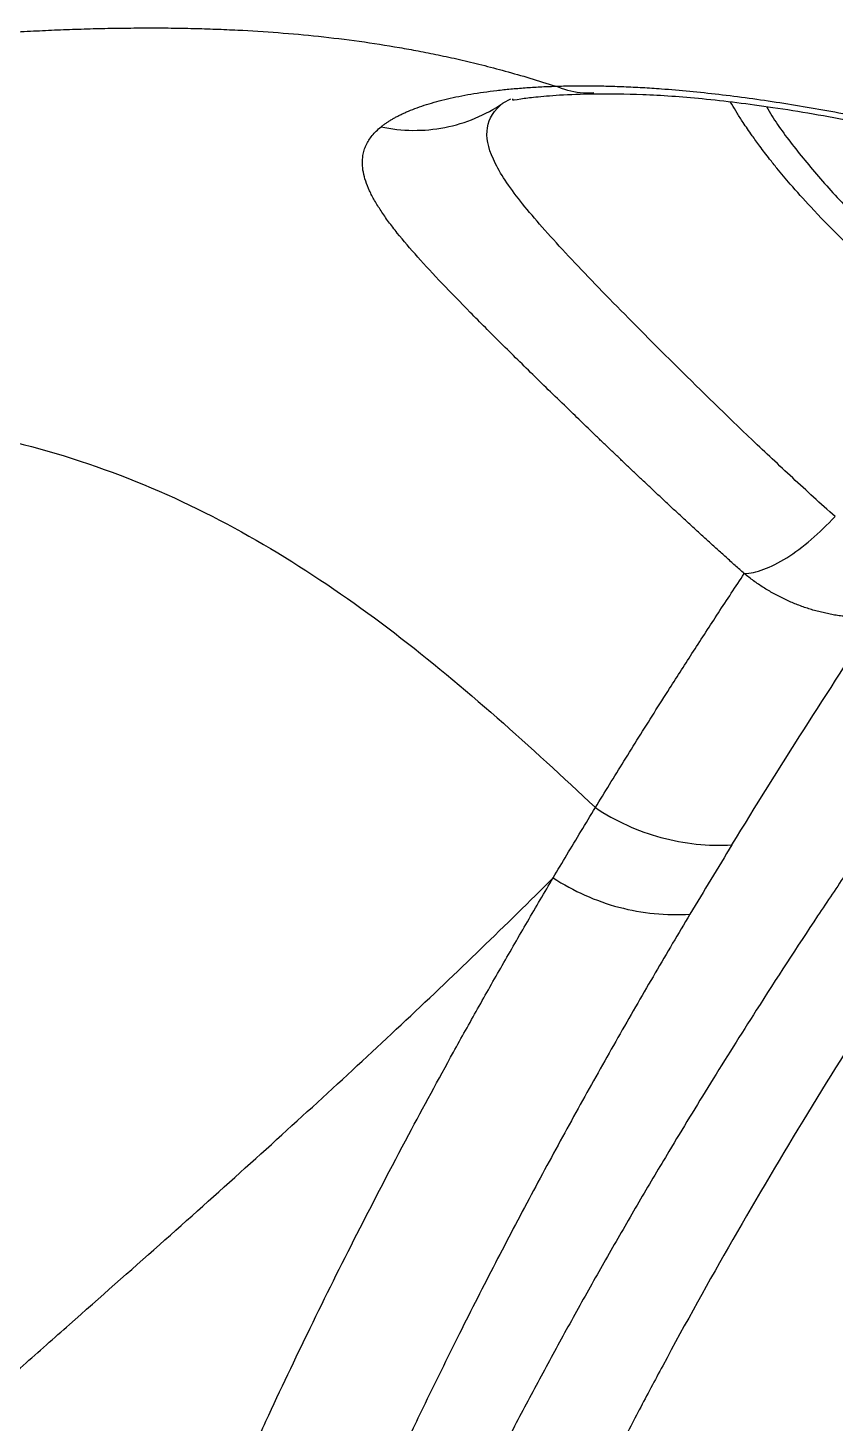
# Model space of a CAD drawing. Extents: x 0 to 84, y -21 to 126.
# Drawn here: x 62.348 to 64.05, y 65.027 to 67.969 of the extents above; entities that cross this region are included whole.
import ezdxf

# ---------------------------------------------------------------- set-up
doc = ezdxf.new("R2010")
doc.units = 0
doc.header["$MEASUREMENT"] = 0
doc.layers.add('1', color=4, linetype='Continuous')

# ---------------------------------------------------------------- blocks, each defined once
blk = doc.blocks.new('PRODIGY')
at = {"layer": '1', "color": 3, "linetype": 'Continuous', "lineweight": 25}
blk.add_line((63.3649, 67.8192), (63.3494, 67.8106), dxfattribs=at)
for points, knots in [([(62.0906, 67.9433), (62.1084, 67.9449), (62.1439, 67.9481), (62.1969, 67.9523), (62.2493, 67.9562), (62.3013, 67.9595), (62.3527, 67.9624), (62.4035, 67.9648), (62.4538, 67.9667), (62.5035, 67.9681), (62.5527, 67.9689), (62.6013, 67.9692), (62.6493, 67.969), (62.6967, 67.9681), (62.7436, 67.9667), (62.8318, 67.9629), (62.9618, 67.9531), (63.0883, 67.9357), (63.1718, 67.9206), (63.2138, 67.9122), (63.2585, 67.9024), (63.3056, 67.8911), (63.3551, 67.878), (63.407, 67.8632), (63.442, 67.852), (63.4599, 67.8462)], [0, 0, 0, 0, 0.038202, 0.076046, 0.113525, 0.150635, 0.187369, 0.223726, 0.259704, 0.295303, 0.330525, 0.365373, 0.399852, 0.433969, 0.467731, 0.501147, 0.624886, 0.75058, 0.779794, 0.81121, 0.84478, 0.880463, 0.918233, 0.958077, 1, 1, 1, 1]), ([(63.0922, 67.7605), (63.0939, 67.7619), (63.0973, 67.7646), (63.1028, 67.7685), (63.1086, 67.7724), (63.1147, 67.7761), (63.1211, 67.7798), (63.1279, 67.7834), (63.1349, 67.7869), (63.1423, 67.7904), (63.1589, 67.7976), (63.1872, 67.8079), (63.2312, 67.8199), (63.2808, 67.8299), (63.3265, 67.8364), (63.3654, 67.8405), (63.3957, 67.843), (63.4271, 67.845), (63.449, 67.8458), (63.4599, 67.8462)], [0, 0, 0, 0, 0.028218, 0.056403, 0.084561, 0.112698, 0.140818, 0.168929, 0.197034, 0.22514, 0.25325, 0.379595, 0.505027, 0.629442, 0.754151, 0.815565, 0.87699, 0.938458, 1, 1, 1, 1]), ([(63.4599, 67.8462), (63.4656, 67.8464), (63.4769, 67.8467), (63.4943, 67.847), (63.5119, 67.8471), (63.5298, 67.8471), (63.548, 67.8469), (63.5665, 67.8466), (63.5853, 67.8461), (63.6044, 67.8454), (63.6237, 67.8445), (63.6434, 67.8435), (63.6633, 67.8423), (63.7156, 67.8386), (63.8036, 67.8302), (63.9316, 67.8127), (64.065, 67.7896), (64.1721, 67.7676), (64.2501, 67.7502), (64.2973, 67.7392), (64.3447, 67.7278), (64.3922, 67.716), (64.4399, 67.7038), (64.4718, 67.6953), (64.4878, 67.6911)], [0, 0, 0, 0, 0.021353, 0.042709, 0.064075, 0.085452, 0.106847, 0.128263, 0.149705, 0.171177, 0.192685, 0.214232, 0.235825, 0.257468, 0.382154, 0.507976, 0.631421, 0.754654, 0.796011, 0.837136, 0.878066, 0.918833, 0.959469, 1, 1, 1, 1]), ([(63.5408, 67.8323), (63.5313, 67.8317), (63.5039, 67.8302), (63.4773, 67.8399), (63.4599, 67.8462)], [0, 0, 0, 0, 0.348756, 1, 1, 1, 1]), ([(63.0922, 67.7605), (63.1367, 67.7511), (63.1827, 67.7507), (63.2707, 67.7678), (63.3127, 67.7854), (63.3494, 67.8106)], [0, 0, 0, 0, 0.5, 0.5, 1, 1, 1, 1]), ([(64.0496, 66.9388), (64.0191, 66.966), (63.9893, 66.9932), (63.9312, 67.0471), (63.9028, 67.0738), (63.8199, 67.1528), (63.7676, 67.2038), (63.6696, 67.3008), (63.6239, 67.3468), (63.54, 67.4326), (63.5018, 67.4724), (63.4345, 67.5457), (63.4053, 67.5792), (63.3582, 67.64), (63.3403, 67.6674), (63.3179, 67.7168), (63.3134, 67.7389), (63.3197, 67.7783), (63.3306, 67.7956), (63.3494, 67.8106)], [0, 0, 0, 0, 0.0625, 0.0625, 0.125, 0.125, 0.25, 0.25, 0.375, 0.375, 0.5, 0.5, 0.625, 0.625, 0.75, 0.75, 0.875, 0.875, 1, 1, 1, 1]), ([(63.3697, 67.8196), (63.3695, 67.8194), (63.3661, 67.8153), (63.3834, 67.82), (63.4174, 67.8234), (63.4678, 67.8284), (63.5154, 67.8297), (63.5405, 67.8304)], [0, 0, 0, 0, 0.0158936, 0.2816337, 0.4931365, 0.7326251, 1, 1, 1, 1]), ([(63.541, 67.8304), (63.5745, 67.8303), (63.6446, 67.8302), (63.7712, 67.821), (63.9201, 67.8027), (64.0935, 67.7727), (64.291, 67.7304), (64.4346, 67.6927), (64.5089, 67.6732)], [0, 0, 0, 0, 0.1359609, 0.2841379, 0.444335, 0.6167101, 0.8017572, 1, 1, 1, 1]), ([(64.2949, 67.323), (64.2874, 67.3289), (64.2712, 67.3417), (64.2554, 67.3546), (64.2462, 67.3621), (64.2437, 67.3641), (64.2349, 67.3713), (64.2165, 67.3866), (64.1861, 67.4124), (64.1536, 67.4408), (64.1235, 67.4679), (64.0999, 67.4898), (64.0789, 67.5098), (64.044, 67.5438), (64.0018, 67.5872), (63.9586, 67.6353), (63.9305, 67.6688), (63.9093, 67.6953), (63.8918, 67.7182), (63.873, 67.744), (63.8571, 67.7674), (63.843, 67.7894), (63.8343, 67.8036), (63.8301, 67.8112), (63.8293, 67.8126)], [0, 0, 0, 0, 0.034408, 0.074738, 0.075167, 0.078235, 0.086478, 0.117265, 0.167306, 0.236899, 0.283448, 0.326466, 0.365901, 0.401709, 0.527869, 0.62587, 0.695249, 0.735837, 0.793069, 0.841596, 0.903338, 0.94746, 0.989937, 1, 1, 1, 1]), ([(63.905, 67.8033), (63.9087, 67.7968), (63.9258, 67.767), (63.9688, 67.7096), (64.0345, 67.6319), (64.0952, 67.5675), (64.1368, 67.529), (64.1489, 67.5179)], [0, 0, 0, 0, 0.075279, 0.347152, 0.619023, 0.889448, 1, 1, 1, 1]), ([(63.8581, 66.8186), (63.8516, 66.8243), (63.8388, 66.8358), (63.8197, 66.8529), (63.8008, 66.87), (63.7821, 66.8869), (63.7636, 66.9038), (63.7453, 66.9206), (63.7272, 66.9374), (63.7092, 66.954), (63.6915, 66.9705), (63.674, 66.9869), (63.6567, 67.0032), (63.6395, 67.0193), (63.6225, 67.0354), (63.6058, 67.0513), (63.5892, 67.0671), (63.5728, 67.0828), (63.5566, 67.0983), (63.5405, 67.1137), (63.5247, 67.129), (63.509, 67.1441), (63.472, 67.1798), (63.4158, 67.2346), (63.3444, 67.3049), (63.279, 67.3705), (63.22, 67.4311), (63.1683, 67.4868), (63.1322, 67.5291), (63.1078, 67.5606), (63.0918, 67.5834), (63.0784, 67.6052), (63.0638, 67.6331), (63.0529, 67.6654), (63.0523, 67.6929), (63.0566, 67.7113), (63.0607, 67.7221), (63.0663, 67.7324), (63.0734, 67.7422), (63.0818, 67.7516), (63.0887, 67.7576), (63.0922, 67.7605)], [0, 0, 0, 0, 0.0116666, 0.0233174, 0.0349542, 0.0465787, 0.0581926, 0.0697975, 0.0813948, 0.0929858, 0.1045721, 0.116155, 0.1277357, 0.1393157, 0.1508962, 0.1624787, 0.1740645, 0.1856551, 0.1972518, 0.2088562, 0.2204698, 0.2320942, 0.243731, 0.3039682, 0.3645167, 0.4256799, 0.487743, 0.549901, 0.612281, 0.6438858, 0.6754762, 0.7075954, 0.7393676, 0.8044613, 0.8690051, 0.8913152, 0.9134031, 0.9352926, 0.9570069, 0.9785687, 1, 1, 1, 1]), ([(59.1224, 66.7267), (59.2217, 66.7481), (59.3209, 66.7695), (59.5188, 66.8121), (59.6175, 66.8333), (59.913, 66.8962), (60.1093, 66.9374), (60.4057, 66.9962), (60.5048, 67.0152), (60.7034, 67.0514), (60.8029, 67.0685), (61.002, 67.0998), (61.1017, 67.1139), (61.3012, 67.1375), (61.4009, 67.1471), (61.5996, 67.1593), (61.6986, 67.1621), (61.8954, 67.1583), (61.9932, 67.1517), (62.1856, 67.1262), (62.2804, 67.1073), (62.4648, 67.056), (62.5542, 67.0237), (62.7266, 66.9468), (62.8096, 66.9022), (62.9693, 66.8039), (63.046, 66.7502), (63.1946, 66.6364), (63.2666, 66.5763), (63.4073, 66.4526), (63.4761, 66.3891), (63.5441, 66.325)], [0, 0, 0, 0, 0.0625, 0.0625, 0.125, 0.125, 0.25, 0.25, 0.3125, 0.3125, 0.375, 0.375, 0.4375, 0.4375, 0.5, 0.5, 0.5625, 0.5625, 0.625, 0.625, 0.6875, 0.6875, 0.75, 0.75, 0.8125, 0.8125, 0.875, 0.875, 0.9375, 0.9375, 1, 1, 1, 1]), ([(63.8581, 66.8186), (63.8702, 66.8188), (63.8841, 66.8219), (63.9143, 66.8332), (63.9307, 66.8415), (63.9645, 66.8627), (63.9819, 66.8756), (64.0164, 66.9049), (64.0335, 66.9213), (64.0496, 66.9388)], [0, 0, 0, 0, 0.25, 0.25, 0.5, 0.5, 0.75, 0.75, 1, 1, 1, 1]), ([(63.5441, 66.325), (63.5541, 66.3412), (63.5741, 66.3741), (63.6047, 66.4235), (63.636, 66.4738), (63.6681, 66.5249), (63.7065, 66.5855), (63.7517, 66.656), (63.8041, 66.7368), (63.8399, 66.791), (63.8581, 66.8186)], [0, 0, 0, 0, 0.095967, 0.194088, 0.294363, 0.396797, 0.501391, 0.661161, 0.827361, 1, 1, 1, 1]), ([(64.1369, 66.7259), (64.1326, 66.7257), (64.1242, 66.7254), (64.1114, 66.7254), (64.0988, 66.7257), (64.0861, 66.7265), (64.0736, 66.7276), (64.0611, 66.7292), (64.0487, 66.7311), (64.0363, 66.7334), (64.0241, 66.7361), (64.012, 66.7391), (64, 66.7425), (63.9881, 66.7463), (63.9763, 66.7505), (63.9647, 66.755), (63.9532, 66.7598), (63.9419, 66.765), (63.9308, 66.7706), (63.9198, 66.7765), (63.909, 66.7827), (63.8984, 66.7892), (63.888, 66.7961), (63.8778, 66.8033), (63.8678, 66.8107), (63.8613, 66.816), (63.8581, 66.8186)], [0, 0, 0, 0, 0.041818, 0.083566, 0.125251, 0.166882, 0.208466, 0.250011, 0.291524, 0.333013, 0.374487, 0.415953, 0.457419, 0.498893, 0.540382, 0.581895, 0.623438, 0.665021, 0.70665, 0.748334, 0.790079, 0.831894, 0.873786, 0.915763, 0.957832, 1, 1, 1, 1]), ([(64.4759, 66.7492), (64.4621, 66.7309), (64.4346, 66.6943), (64.3935, 66.6391), (64.3528, 66.5837), (64.3122, 66.528), (64.2719, 66.472), (64.2319, 66.4158), (64.1921, 66.3594), (64.1526, 66.3026), (64.1133, 66.2456), (64.0666, 66.1771), (63.9893, 66.0618), (63.8931, 65.914), (63.7889, 65.7481), (63.7078, 65.615), (63.6393, 65.4994), (63.5803, 65.3976), (63.5222, 65.295), (63.4649, 65.1915), (63.4086, 65.0871), (63.3531, 64.9817), (63.2986, 64.8753), (63.2449, 64.7679), (63.21, 64.6955), (63.1926, 64.6593)], [0, 0, 0, 0, 0.0285623, 0.0571248, 0.0856875, 0.1142507, 0.1428143, 0.1713783, 0.1999428, 0.2285079, 0.2570735, 0.2856396, 0.3310645, 0.428477, 0.502802, 0.5713306, 0.6189518, 0.6665739, 0.7141972, 0.7618224, 0.8094504, 0.8570819, 0.9047175, 0.9523572, 1, 1, 1, 1]), ([(64.6697, 66.6789), (64.6562, 66.661), (64.6294, 66.6252), (64.5896, 66.5712), (64.55, 66.5171), (64.5108, 66.4629), (64.4719, 66.4085), (64.4334, 66.354), (64.3952, 66.2994), (64.3573, 66.2447), (64.2751, 66.1244), (64.1514, 65.9378), (63.9894, 65.6795), (63.8341, 65.4172), (63.7174, 65.2075), (63.6368, 65.0557), (63.5886, 64.9629), (63.5416, 64.87), (63.4958, 64.7773), (63.4511, 64.6846), (63.4222, 64.6225), (63.4077, 64.5916)], [0, 0, 0, 0, 0.0280174, 0.0559749, 0.0838728, 0.111711, 0.1394897, 0.167209, 0.1948688, 0.2224694, 0.2500108, 0.3759637, 0.5000264, 0.6263154, 0.7500255, 0.792594, 0.8347993, 0.876642, 0.9181226, 0.9592418, 1, 1, 1, 1]), ([(63.4552, 66.1769), (63.4648, 66.1932), (63.4843, 66.2259), (63.514, 66.2753), (63.534, 66.3083), (63.5441, 66.325)], [0, 0, 0, 0, 0.32686, 0.660219, 1, 1, 1, 1]), ([(63.5441, 66.325), (63.5866, 66.2968), (63.6336, 66.2755), (63.7314, 66.2488), (63.7822, 66.2436), (63.8321, 66.2466)], [0, 0, 0, 0, 0.5, 0.5, 1, 1, 1, 1]), ([(62.031, 64.8787), (62.0663, 64.9099), (62.1013, 64.9407), (62.1702, 65.0014), (62.2042, 65.0314), (62.2715, 65.0906), (62.3047, 65.1199), (62.3705, 65.1779), (62.4031, 65.2067), (62.5, 65.2923), (62.5632, 65.3483), (62.6867, 65.4582), (62.747, 65.5121), (62.8651, 65.6186), (62.9229, 65.6712), (63.0357, 65.7748), (63.0908, 65.826), (63.1986, 65.9273), (63.2512, 65.9775), (63.3546, 66.0775), (63.4054, 66.1273), (63.4552, 66.1769)], [0, 0, 0, 0, 0.0625, 0.0625, 0.125, 0.125, 0.1875, 0.1875, 0.25, 0.25, 0.375, 0.375, 0.5, 0.5, 0.625, 0.625, 0.75, 0.75, 0.875, 0.875, 1, 1, 1, 1]), ([(62.6699, 64.6255), (62.6745, 64.6358), (62.684, 64.6576), (62.6987, 64.6918), (62.715, 64.7294), (62.7351, 64.776), (62.7627, 64.8394), (62.8017, 64.9271), (62.8625, 65.0602), (62.9433, 65.2302), (63.0437, 65.4317), (63.1446, 65.6254), (63.23, 65.7828), (63.296, 65.9013), (63.348, 65.993), (63.4011, 66.0851), (63.437, 66.1462), (63.4552, 66.1769)], [0, 0, 0, 0, 0.018583, 0.039131, 0.061685, 0.086719, 0.123826, 0.177436, 0.247795, 0.370797, 0.497471, 0.634204, 0.749462, 0.810963, 0.87314, 0.936113, 1, 1, 1, 1]), ([(63.4552, 66.1769), (63.4978, 66.1491), (63.545, 66.1281), (63.6429, 66.1021), (63.6937, 66.0971), (63.7436, 66.1004)], [0, 0, 0, 0, 0.5, 0.5, 1, 1, 1, 1]), ([(63.7436, 66.1004), (63.7314, 66.0799), (63.7069, 66.0388), (63.6702, 65.9763), (63.6333, 65.9128), (63.5962, 65.8482), (63.559, 65.7825), (63.5216, 65.7157), (63.4841, 65.6478), (63.4465, 65.5788), (63.4088, 65.5086), (63.371, 65.4373), (63.3203, 65.3401), (63.2563, 65.2143), (63.1874, 65.0742), (63.1254, 64.9439), (63.0765, 64.838), (63.0407, 64.7584), (63.0134, 64.6967), (62.9909, 64.6456), (62.973, 64.6054), (62.965, 64.5876)], [0, 0, 0, 0, 0.043184, 0.086868, 0.131051, 0.175734, 0.220917, 0.266599, 0.31278, 0.359461, 0.406641, 0.45432, 0.502499, 0.600309, 0.702535, 0.775393, 0.851086, 0.904391, 0.925649, 0.966966, 1, 1, 1, 1])]:
    blk.add_open_spline(points, degree=3, knots=knots, dxfattribs=at)
for points in [[(63.8321, 66.2466), (63.9325, 66.4105), (64.0344, 66.57), (64.1369, 66.7259)], [(63.8321, 66.2466), (63.8024, 66.1982), (63.7729, 66.1494), (63.7436, 66.1004)]]:
    blk.add_open_spline(points, degree=3, dxfattribs=at)

msp = doc.modelspace()

# ---------------------------------------------------------------- block references
at = {"layer": '1'}
msp.add_blockref('PRODIGY', (0, 0), dxfattribs=at)

doc.saveas('drawing.dxf')
